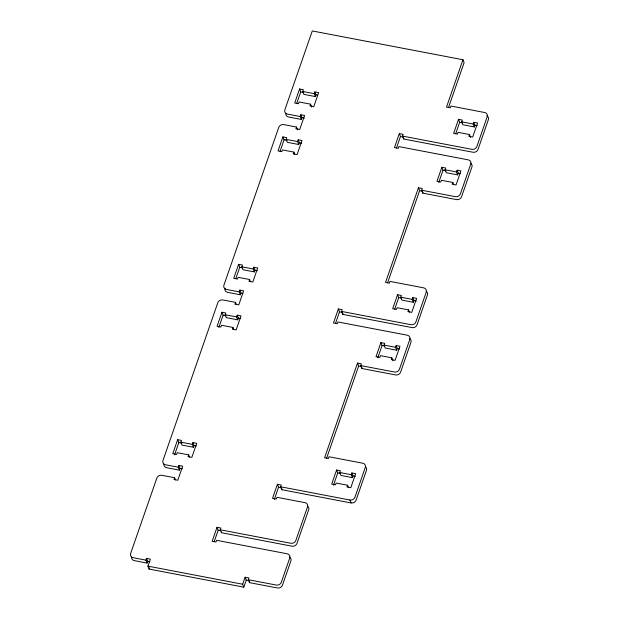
<?xml version="1.0" encoding="UTF-8"?>
<svg xmlns="http://www.w3.org/2000/svg" width="619" height="619" viewBox="0 0 619 619"><rect width="100%" height="100%" fill="white"/><g stroke="black" fill="none" stroke-linecap="round" stroke-linejoin="round"><path stroke-width="0.93" d="M188.648 454.864L188.037 456.621L191.851 457.348L196.726 443.32L192.911 442.593L194.064 445.518L193.453 447.266L182.009 445.084L180.856 442.159L181.468 440.403L177.653 439.676L172.778 453.704L176.593 454.431L177.204 452.682L188.648 454.864L189.507 457.062M232.945 327.451L232.334 329.2L236.149 329.927L241.023 315.899L237.209 315.172L238.361 318.096L237.75 319.845L226.306 317.663L225.154 314.738L225.765 312.99L221.95 312.255L217.076 326.283L220.89 327.018L221.501 325.261L232.945 327.451L233.804 329.641M249.604 279.517L248.993 281.274L252.807 282.001L257.69 267.973L253.875 267.246L255.02 270.17L254.417 271.919L242.973 269.737L241.82 266.812L242.431 265.056L238.617 264.328L233.734 278.357L237.549 279.084L238.16 277.335L249.604 279.517L250.471 281.715M293.901 152.104L293.29 153.852L297.105 154.58L301.979 140.552L298.165 139.824L299.317 142.749L298.706 144.498L287.262 142.316L286.117 139.391L286.721 137.642L282.906 136.907L278.032 150.935L281.846 151.67L282.457 149.914L293.901 152.104L294.768 154.293M310.56 104.17L309.957 105.926L313.771 106.654L318.646 92.626L314.831 91.898L315.984 94.823L315.373 96.572L303.929 94.39L302.776 91.465L303.387 89.709L299.573 88.981L294.698 103.009L298.513 103.737L299.116 101.988L310.56 104.17L311.713 107.095M174.543 454.872L178.806 442.6L177.653 439.676M218.832 327.451L223.103 315.179L221.95 312.255M235.8 278.651L239.762 267.253L238.617 264.328M280.098 151.229L284.059 139.832L282.906 136.907M296.764 103.303L300.726 91.906L299.573 88.981M131.623 557.054A4.078 3.497 -21.5 0 0 134.377 560.644L147.098 563.073L145.945 560.149L146.556 558.392L150.371 559.127L147.926 566.137L149.078 569.062L243.809 587.16L246.246 580.15L245.093 577.225L248.908 577.953L248.296 579.709L249.449 582.634L277.42 587.973A4.078 3.497 -21.5 0 0 282.457 585.195L290.891 560.946A4.078 3.497 -21.5 0 0 289.297 557.046M145.945 560.149L133.232 557.719A4.078 3.497 -21.5 0 1 130.632 553.487L156.847 478.085A4.078 3.497 -21.5 0 1 161.876 475.307L174.597 477.736L173.985 479.493L177.8 480.22L182.675 466.192L178.86 465.465L178.249 467.213L179.402 470.138L166.689 467.709A4.078 3.497 -21.5 0 1 163.934 464.126M178.249 467.213L165.536 464.784A4.078 3.497 -21.5 0 1 162.944 460.551L217.803 302.737A4.078 3.497 -21.5 0 1 222.84 299.96L235.553 302.389L234.941 304.146L238.756 304.873L243.631 290.845L239.816 290.118L239.213 291.866L240.358 294.791L227.645 292.361A4.078 3.497 -21.5 0 1 225.053 288.129M239.213 291.866L226.492 289.437A4.078 3.497 -21.5 0 1 223.9 285.204L278.759 127.39A4.078 3.497 -21.5 0 1 283.796 124.612L296.509 127.042L295.897 128.798L299.712 129.526L304.594 115.498L300.78 114.77L300.169 116.519L301.321 119.444L288.601 117.014A4.078 3.497 -21.5 0 1 285.854 113.432M147.098 563.073L147.701 561.317L146.556 558.392M179.402 470.138L180.013 468.382L178.86 465.465M240.358 294.791L240.969 293.035L239.816 290.118M301.321 119.444L301.925 117.687L300.78 114.77M193.453 447.266L192.3 444.349L192.911 442.593M237.75 319.845L236.597 316.928L237.209 315.172M254.417 271.919L253.264 269.002L253.875 267.246M298.706 144.498L297.561 141.581L298.165 139.824M315.373 96.572L314.22 93.655L314.831 91.898M149.078 569.062L149.535 567.747M307.388 506.079A4.078 3.497 -21.5 0 1 308.664 509.801L296.981 543.405A4.078 3.497 -21.5 0 1 291.951 546.182L221.385 532.704L220.232 529.779L220.844 528.022L217.029 527.295L212.147 541.323L215.961 542.051L216.573 540.302L287.139 553.781A4.078 3.497 -21.5 0 1 289.738 558.021L281.305 582.278A4.078 3.497 -21.5 0 1 276.267 585.056L248.296 579.709M214.213 541.617L218.174 530.22L217.029 527.295M221.385 532.704L221.648 531.938M243.809 587.16L242.656 584.243L245.093 577.225M365.473 466.842A4.078 3.497 -21.5 0 1 366.448 470.355L356.087 500.16A4.078 3.497 -21.5 0 1 351.05 502.938L281.753 489.699L280.608 486.774L281.212 485.025L277.405 484.29L272.522 498.318L276.337 499.046L276.948 497.297L304.919 502.643A4.078 3.497 -21.5 0 1 307.519 506.876L295.836 540.488A4.078 3.497 -21.5 0 1 290.798 543.265L220.232 529.779M426.135 291.286A4.078 3.497 -21.5 0 1 427.412 295.008L417.044 324.813A4.078 3.497 -21.5 0 1 412.014 327.59L342.717 314.351L341.564 311.427L342.175 309.678L338.361 308.943L333.486 322.971L337.301 323.706L337.904 321.95L407.201 335.189A4.078 3.497 -21.5 0 1 409.801 339.429L399.433 369.233A4.078 3.497 -21.5 0 1 394.404 372.011L360.707 365.574L361.318 363.825L357.503 363.09L324.588 457.781L328.403 458.509L329.006 456.752L362.703 463.198A4.078 3.497 -21.5 0 1 365.303 467.43L354.935 497.243A4.078 3.497 -21.5 0 1 349.905 500.02L280.608 486.774M486.774 115.761A4.078 3.497 -21.5 0 1 488.368 119.66L478.007 149.465A4.078 3.497 -21.5 0 1 472.97 152.243L403.673 139.004L402.52 136.079L403.131 134.331L399.317 133.596L394.442 147.624L398.257 148.359L398.868 146.602L468.165 159.841A4.078 3.497 -21.5 0 1 470.757 164.081L460.397 193.886A4.078 3.497 -21.5 0 1 455.36 196.664L421.663 190.226L422.274 188.478L418.459 187.743L385.544 282.434L389.359 283.162L389.97 281.405L423.659 287.85A4.078 3.497 -21.5 0 1 426.259 292.083L415.898 321.895A4.078 3.497 -21.5 0 1 410.861 324.673L341.564 311.427M274.287 499.487L278.55 487.215L277.405 484.29M335.552 323.265L339.514 311.868L338.361 308.943M396.508 147.918L400.47 136.52L399.317 133.596M249.449 582.634L249.751 581.752M281.753 489.699L282.024 488.933M342.717 314.351L343.019 313.477M403.673 139.004L403.944 138.238M300.169 116.519L287.456 114.089A4.078 3.497 -21.5 0 1 284.856 109.857L312.286 30.95L462.958 59.741L446.5 107.087L450.315 107.814L450.926 106.058L484.623 112.503A4.078 3.497 -21.5 0 1 487.215 116.736L476.854 146.548A4.078 3.497 -21.5 0 1 471.817 149.326L402.52 136.079M326.615 458.168L358.656 366.015L357.503 363.09M387.579 282.821L419.612 190.667L418.459 187.743M448.682 107.048L464.111 62.666L462.958 59.741M409.36 338.446A4.078 3.497 -21.5 0 1 410.946 342.346L400.586 372.158A4.078 3.497 -21.5 0 1 395.556 374.936L361.86 368.498L362.123 367.732M470.633 163.277A4.078 3.497 -21.5 0 1 471.91 166.998L461.542 196.811A4.078 3.497 -21.5 0 1 456.513 199.589L422.816 193.151L423.087 192.385M347.584 485.234L346.973 486.991L350.787 487.718L355.662 473.69L351.847 472.962L353 475.887L352.389 477.636L340.945 475.454L339.8 472.529L340.404 470.78L336.589 470.045L331.714 484.073L335.529 484.801L336.14 483.052L347.584 485.234L348.443 487.432M391.881 357.821L391.27 359.569L395.084 360.304L399.959 346.276L396.145 345.541L397.297 348.466L396.686 350.222L385.242 348.033L384.089 345.108L384.701 343.359L380.886 342.632L376.012 356.66L379.826 357.387L380.437 355.631L391.881 357.821L393.034 360.738M408.54 309.887L407.929 311.643L411.743 312.371L416.626 298.343L412.811 297.615L413.956 300.54L413.353 302.289L401.909 300.107L400.756 297.182L401.367 295.433L397.553 294.698L392.67 308.726L396.485 309.454L397.096 307.705L408.54 309.887L409.407 312.084M452.837 182.473L452.226 184.222L456.041 184.957L460.923 170.929L457.108 170.194L458.253 173.119L457.65 174.875L446.206 172.686L445.053 169.761L445.665 168.012L441.85 167.285L436.968 181.313L440.782 182.04L441.393 180.284L452.837 182.473L453.704 184.663M469.496 134.54L468.893 136.296L472.707 137.023L477.582 122.995L473.767 122.268L474.92 125.193L474.309 126.941L462.865 124.759L461.712 121.835L462.323 120.086L458.509 119.351L453.634 133.379L457.449 134.106L458.06 132.358L469.496 134.54L470.649 137.464M333.479 485.242L337.742 472.97L336.589 470.045M377.776 357.828L382.039 345.549L380.886 342.632M394.736 309.02L398.698 297.623L397.553 294.698M438.732 182.481L442.995 170.202L441.85 167.285M455.7 133.673L459.662 122.276L458.509 119.351M352.389 477.636L351.244 474.719L351.847 472.962M396.686 350.222L395.533 347.298L396.145 345.541M413.353 302.289L412.2 299.372L412.811 297.615M457.65 174.875L456.497 171.95L457.108 170.194M474.309 126.941L473.156 124.024L473.767 122.268M302.776 91.465L314.22 93.655M461.712 121.835L473.156 124.024M300.726 91.906L303.774 92.486M315.984 94.823L317.508 95.109M459.662 122.276L462.71 122.856M474.92 125.193L477.21 125.626M301.925 117.687L304.316 118.144M400.47 136.52L403.333 137.07M286.117 139.391L297.561 141.581M445.053 169.761L456.497 171.95M284.059 139.832L287.115 140.412M299.317 142.749L301.608 143.182M442.995 170.202L446.051 170.79M458.253 173.119L460.544 173.56M419.612 190.667L422.475 191.217M241.82 266.812L253.264 269.002M400.756 297.182L412.2 299.372M239.762 267.253L242.818 267.834M255.02 270.17L257.311 270.604M398.698 297.623L401.754 298.203M413.956 300.54L416.247 300.973M240.969 293.035L242.88 293.406M339.514 311.868L342.609 312.463M225.154 314.738L236.597 316.928M384.089 345.108L395.533 347.298M223.103 315.179L226.152 315.76M238.361 318.096L240.652 318.53M382.039 345.549L384.329 345.99M397.297 348.466L399.588 348.907M358.656 366.015L361.279 366.518M180.856 442.159L192.3 444.349M339.8 472.529L351.244 474.719M178.806 442.6L181.854 443.181M194.064 445.518L196.355 445.951M337.742 472.97L340.798 473.55M353 475.887L355.291 476.321M180.013 468.382L182.396 468.838M278.55 487.215L281.413 487.764M218.174 530.22L220.565 530.676M147.701 561.317L149.852 561.727M246.246 580.15L249.109 580.692M147.926 566.137L242.656 584.243M421.663 190.226L422.816 193.151M296.509 127.042L297.662 129.967M360.707 365.574L361.86 368.498M349.905 500.02L351.05 502.938M235.553 302.389L236.412 304.579M174.597 477.736L175.456 479.926"/></g></svg>
